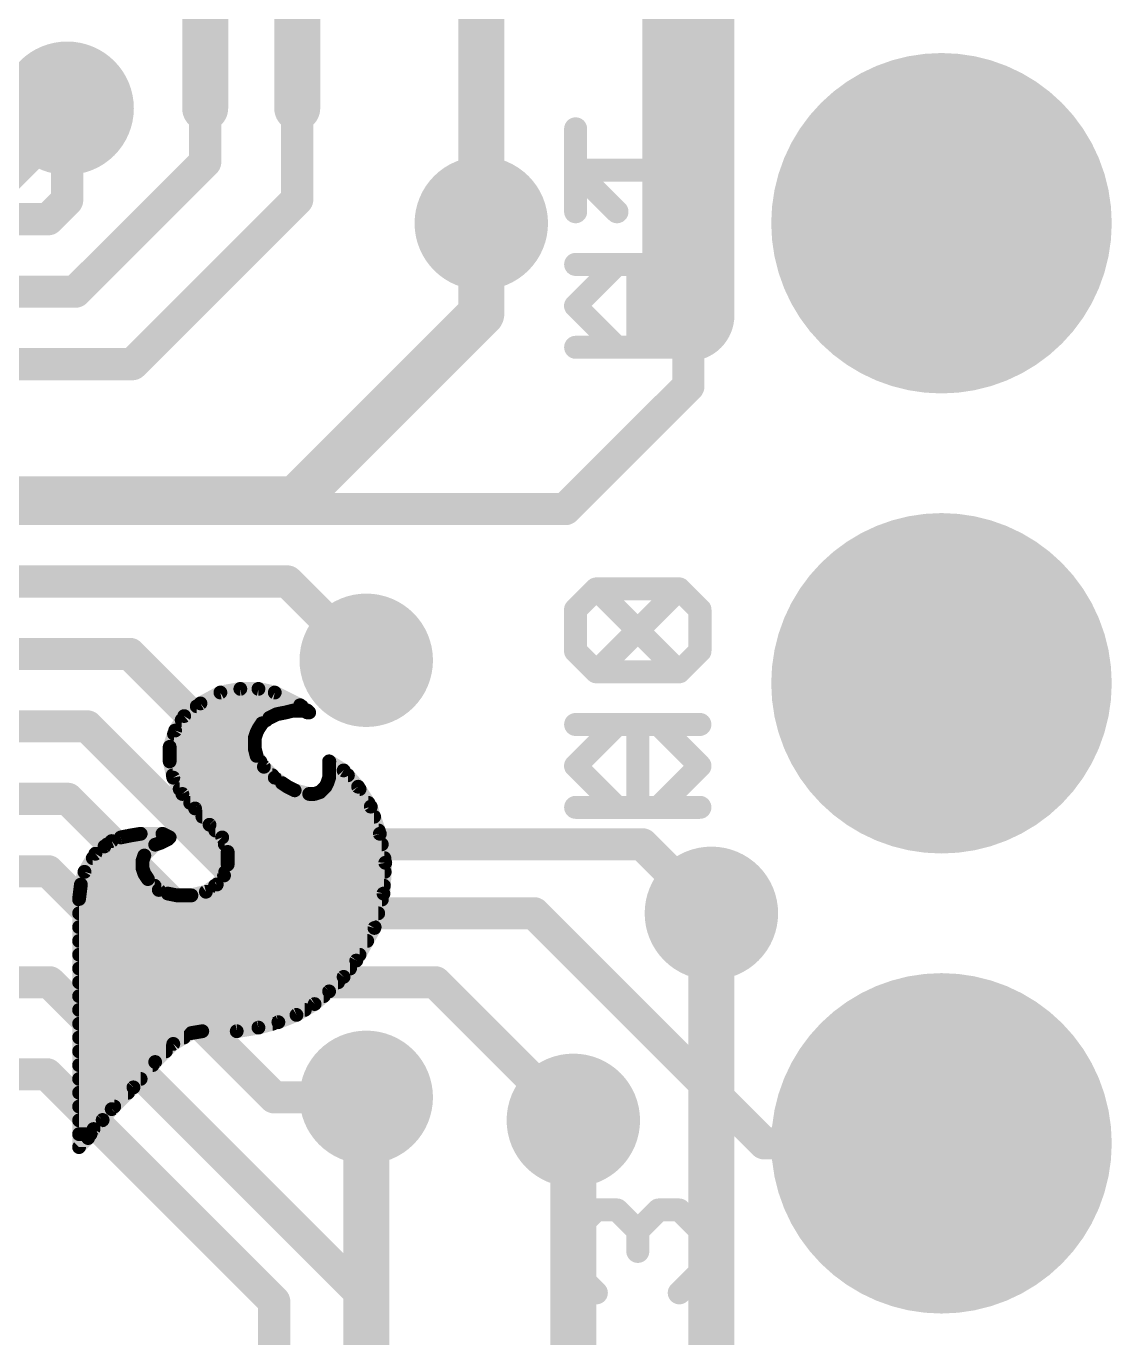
# Model space of a CAD drawing. Extents: x -44 to 63, y -18 to 50.
# Drawn here: x 11.46 to 17.45, y 14.8 to 22.04 of the extents above; entities that cross this region are included whole.
import ezdxf

# ---------------------------------------------------------------- set-up
doc = ezdxf.new("R2010")
doc.units = 0
for name, color, linetype in [('1', 12, 'CONTINUOUS'), ('16', 132, 'CONTINUOUS'), ('17', 110, 'CONTINUOUS'), ('18', 110, 'CONTINUOUS'), ('21', 41, 'CONTINUOUS'), ('22', 40, 'CONTINUOUS')]:
    doc.layers.add(name, color=color, linetype=linetype)

# ---------------------------------------------------------------- blocks, each defined once
blk = doc.blocks.new('ROUNDP')
at = {"const_width": 0.5}
blk.add_lwpolyline([(0, -0.25, 1), (0, 0.25, 1), (0, -0.25)], format="xyb", dxfattribs=at)
blk = doc.blocks.new('ROUNDV')
at = {"const_width": 0.5}
blk.add_lwpolyline([(0, -0.25, 1), (0, 0.25, 1), (0, -0.25)], format="xyb", dxfattribs=at)

msp = doc.modelspace()

# ---------------------------------------------------------------- linework, layer by layer
at = {"layer": '1'}
for points, const_width in [([(12.954, 21.59), (12.954, 26.6918)], 0.254), ([(12.446, 26.416), (12.446, 21.59)], 0.254), ([(13.97, 20.955), (13.97, 24.52)], 0.254), ([(15.113, 22.479), (15.113, 20.447)], 0.508), ([(11.684, 21.082), (11.684, 21.59)], 0.1778), ([(12.446, 21.2933), (12.446, 21.59)], 0.1778), ([(12.954, 21.0864), (12.954, 21.59)], 0.1778), ([(11.7297, 20.577), (12.446, 21.2933)], 0.1778), ([(11.579, 20.977), (11.684, 21.082)], 0.1778), ([(12.0446, 20.177), (12.954, 21.0864)], 0.1778), ([(10.933, 20.977), (11.579, 20.977)], 0.1778), ([(10.933, 20.577), (11.7297, 20.577)], 0.1778), ([(15.113, 20.056), (15.113, 20.447)], 0.1778), ([(10.933, 20.177), (12.0446, 20.177)], 0.1778), ([(14.434, 19.377), (15.113, 20.056)], 0.1778), ([(10.933, 19.377), (14.434, 19.377)], 0.1778), ([(10.933, 18.977), (12.9, 18.977)], 0.1778), ([(12.9, 18.977), (13.335, 18.542)], 0.1778), ([(10.933, 18.577), (12.03, 18.577)], 0.1778), ([(12.03, 18.577), (13.081, 17.526)], 0.1778), ([(10.933, 18.177), (11.795, 18.177)], 0.1778), ([(11.795, 18.177), (12.827, 17.145)], 0.1778), ([(10.933, 17.777), (11.687, 17.777)], 0.1778), ([(11.687, 17.777), (12.7, 16.764)], 0.1778), ([(13.081, 17.526), (14.859, 17.526)], 0.1778), ([(14.859, 17.526), (15.24, 17.145)], 0.1778), ([(10.933, 17.377), (11.579, 17.377)], 0.1778), ([(11.579, 17.377), (12.827, 16.129)], 0.1778), ([(12.827, 17.145), (14.2615, 17.145)], 0.1778), ([(14.2615, 17.145), (15.5315, 15.875)], 0.1778), ([(8.5616, 16.764), (11.587, 16.764)], 0.1778), ([(11.587, 16.764), (13.335, 15.016)], 0.1778), ([(12.7, 16.764), (13.716, 16.764)], 0.1778), ([(13.716, 16.764), (14.478, 16.002)], 0.1778), ([(8.4589, 16.256), (11.5726, 16.256)], 0.1778), ([(11.5726, 16.256), (12.827, 15.0016)], 0.1778), ([(12.827, 16.129), (13.335, 16.129)], 0.1778), ([(15.5315, 15.875), (16.51, 15.875)], 0.1778), ([(12.827, 15.0016), (12.827, 12.506)], 0.1778), ([(13.335, 15.016), (13.335, 12.1484)], 0.1778)]:
    msp.add_lwpolyline(points, dxfattribs=dict(at, const_width=const_width))
for points, const_width in [([(11.7285, 21.59, 1), (11.6396, 21.59)], 0.0889), ([(12.3825, 21.59, 1), (12.5095, 21.59)], 0.127), ([(12.4904, 21.59, 1), (12.4016, 21.59)], 0.0889), ([(12.8905, 21.59, 1), (13.0175, 21.59)], 0.127), ([(12.9985, 21.59, 1), (12.9096, 21.59)], 0.0889), ([(12.4774, 21.2619, 1), (12.4146, 21.3247)], 0.0889), ([(12.4016, 21.2933, 1), (12.4904, 21.2933)], 0.0889), ([(11.7154, 21.0506, 1), (11.6526, 21.1134)], 0.0889), ([(12.9854, 21.055, 1), (12.9226, 21.1178)], 0.0889), ([(11.6396, 21.082, 1), (11.7285, 21.082)], 0.0889), ([(12.9096, 21.0864, 1), (12.9985, 21.0864)], 0.0889), ([(11.5476, 21.0084, 1), (11.6104, 20.9456)], 0.0889), ([(11.579, 20.9325, 1), (11.579, 21.0215)], 0.0889), ([(13.9065, 20.955, 1), (14.0335, 20.955)], 0.127), ([(11.6983, 20.6084, 1), (11.7611, 20.5456)], 0.0889), ([(11.7297, 20.5326, 1), (11.7297, 20.6215)], 0.0889), ([(14.986, 20.447, 1), (15.24, 20.447)], 0.254), ([(15.1575, 20.447, 1), (15.0686, 20.447)], 0.0889), ([(12.0132, 20.2084, 1), (12.076, 20.1456)], 0.0889), ([(12.0446, 20.1325, 1), (12.0446, 20.2215)], 0.0889), ([(15.1444, 20.0245, 1), (15.0816, 20.0874)], 0.0889), ([(15.0686, 20.056, 1), (15.1575, 20.056)], 0.0889), ([(14.4026, 19.4084, 1), (14.4655, 19.3456)], 0.0889), ([(14.434, 19.3326, 1), (14.434, 19.4215)], 0.0889), ([(12.9314, 19.0084, 1), (12.8686, 18.9456)], 0.0889), ([(12.9, 18.9325, 1), (12.9, 19.0215)], 0.0889), ([(12.0614, 18.6084, 1), (11.9986, 18.5456)], 0.0889), ([(12.03, 18.5326, 1), (12.03, 18.6215)], 0.0889), ([(13.3036, 18.5106, 1), (13.3664, 18.5734)], 0.0889), ([(11.8264, 18.2084, 1), (11.7636, 18.1456)], 0.0889), ([(11.795, 18.1325, 1), (11.795, 18.2215)], 0.0889), ([(11.7184, 17.8084, 1), (11.6556, 17.7456)], 0.0889), ([(11.687, 17.7325, 1), (11.687, 17.8215)], 0.0889), ([(13.081, 17.5705, 1), (13.081, 17.4815)], 0.0889), ([(13.0496, 17.4946, 1), (13.1124, 17.5574)], 0.0889), ([(14.8904, 17.5574, 1), (14.8276, 17.4946)], 0.0889), ([(14.859, 17.4815, 1), (14.859, 17.5705)], 0.0889), ([(11.6104, 17.4084, 1), (11.5476, 17.3456)], 0.0889), ([(11.579, 17.3326, 1), (11.579, 17.4215)], 0.0889), ([(12.827, 17.1895, 1), (12.827, 17.1005)], 0.0889), ([(12.7956, 17.1136, 1), (12.8584, 17.1764)], 0.0889), ([(14.293, 17.1764, 1), (14.2301, 17.1136)], 0.0889), ([(14.2615, 17.1005, 1), (14.2615, 17.1895)], 0.0889), ([(15.2086, 17.1136, 1), (15.2714, 17.1764)], 0.0889), ([(11.6184, 16.7954, 1), (11.5555, 16.7326)], 0.0889), ([(11.587, 16.7195, 1), (11.587, 16.8085)], 0.0889), ([(12.7, 16.8085, 1), (12.7, 16.7195)], 0.0889), ([(12.6686, 16.7326, 1), (12.7314, 16.7954)], 0.0889), ([(13.7474, 16.7954, 1), (13.6846, 16.7326)], 0.0889), ([(13.716, 16.7195, 1), (13.716, 16.8085)], 0.0889), ([(11.6041, 16.2874, 1), (11.5412, 16.2246)], 0.0889), ([(11.5726, 16.2115, 1), (11.5726, 16.3005)], 0.0889), ([(12.827, 16.1735, 1), (12.827, 16.0846)], 0.0889), ([(12.7956, 16.0976, 1), (12.8584, 16.1604)], 0.0889), ([(13.335, 16.0846, 1), (13.335, 16.1735)], 0.0889), ([(14.4466, 15.9706, 1), (14.5094, 16.0334)], 0.0889), ([(15.5315, 15.9194, 1), (15.5315, 15.8306)], 0.0889), ([(15.5001, 15.8436, 1), (15.563, 15.9064)], 0.0889), ([(16.51, 15.8306, 1), (16.51, 15.9194)], 0.0889), ([(12.8714, 15.0016, 1), (12.7826, 15.0016)], 0.0889), ([(12.7956, 14.9702, 1), (12.8584, 15.0331)], 0.0889), ([(13.3795, 15.016, 1), (13.2906, 15.016)], 0.0889), ([(13.3036, 14.9845, 1), (13.3664, 15.0474)], 0.0889)]:
    msp.add_lwpolyline(points, format="xyb", dxfattribs=dict(at, const_width=const_width))
at = {"layer": '16', "const_width": 0.254}
for points in [[(10.668, 20.574), (11.684, 21.59)], [(13.97, 20.4549), (13.97, 20.955)], [(12.9461, 19.431), (13.97, 20.4549)], [(6.731, 19.431), (12.9461, 19.431)], [(15.24, 17.145), (15.24, 14.1482)], [(13.335, 16.129), (13.335, 9.986)], [(14.478, 16.002), (14.478, 11.5355)]]:
    msp.add_lwpolyline(points, dxfattribs=at)
at = {"layer": '16', "const_width": 0.127}
for points in [[(11.7289, 21.5451, 1), (11.6391, 21.6349)], [(14.0335, 20.955, 1), (13.9065, 20.955)], [(14.0149, 20.41, 1), (13.9251, 20.4998)], [(13.9065, 20.4549, 1), (14.0335, 20.4549)], [(12.9461, 19.3675, 1), (12.9461, 19.4945)], [(12.9012, 19.4759, 1), (12.991, 19.3861)], [(15.3035, 17.145, 1), (15.1765, 17.145)], [(13.3985, 16.129, 1), (13.2715, 16.129)], [(14.5415, 16.002, 1), (14.4145, 16.002)]]:
    msp.add_lwpolyline(points, format="xyb", dxfattribs=at)
at = {"layer": '21'}
for points, const_width in [([(15.1765, 21.0185), (15.1765, 21.4761)], 0.127), ([(14.7189, 21.0185), (14.4901, 21.2473)], 0.127), ([(14.4901, 21.2473), (15.1765, 21.2473)], 0.127), ([(14.4901, 20.4989), (14.7189, 20.7277)], 0.127), ([(14.7189, 20.7277), (15.1765, 20.7277)], 0.127), ([(14.8333, 20.2701), (14.8333, 20.7277)], 0.127), ([(14.7189, 20.2701), (14.4901, 20.4989)], 0.127), ([(15.1765, 20.2701), (14.7189, 20.2701)], 0.127), ([(14.4901, 18.8217), (14.6045, 18.9361)], 0.127), ([(14.6045, 18.9361), (15.0621, 18.9361)], 0.127), ([(15.0621, 18.4785), (14.6045, 18.9361)], 0.127), ([(15.0621, 18.9361), (15.1765, 18.8217)], 0.127), ([(14.4901, 18.5929), (14.4901, 18.8217)], 0.127), ([(15.1765, 18.8217), (15.1765, 18.5929)], 0.127), ([(14.6045, 18.4785), (14.4901, 18.5929)], 0.127), ([(15.1765, 18.5929), (15.0621, 18.4785)], 0.127), ([(15.0621, 18.4785), (14.6045, 18.4785)], 0.127), ([(12.53, 18.364), (12.42, 18.304)], 0.0762), ([(12.64, 18.384), (12.53, 18.364)], 0.0762), ([(12.5311, 18.3642), (12.8291, 18.3642)], 0.0762), ([(12.74, 18.384), (12.64, 18.384)], 0.0762), ([(12.83, 18.364), (12.74, 18.384)], 0.0762), ([(12.97, 18.294), (12.83, 18.364)], 0.0762), ([(12.42, 18.304), (12.33, 18.234)], 0.0762), ([(12.3994, 18.288), (12.978, 18.288)], 0.0762), ([(13.01, 18.264), (12.97, 18.294)], 0.0762), ([(12.33, 18.234), (12.28, 18.154)], 0.0762), ([(12.3161, 18.2118), (12.7837, 18.2118)], 0.0762), ([(12.76, 18.194), (12.8, 18.224)], 0.0762), ([(12.8, 18.224), (12.84, 18.244)], 0.0762), ([(12.84, 18.244), (12.89, 18.254)], 0.0762), ([(12.89, 18.254), (12.93, 18.264)], 0.0762), ([(12.93, 18.264), (12.99, 18.264)], 0.0762), ([(12.99, 18.264), (13.01, 18.254)], 0.0762), ([(13.02, 18.254), (13.01, 18.264)], 0.0762), ([(13.01, 18.254), (13.02, 18.254)], 0.0762), ([(14.4901, 17.9589), (14.7189, 18.1877)], 0.127), ([(14.7189, 18.1877), (15.1765, 18.1877)], 0.127), ([(14.8333, 17.7301), (14.8333, 18.1877)], 0.127), ([(12.28, 18.154), (12.25, 18.064)], 0.0762), ([(12.72, 18.114), (12.73, 18.144)], 0.0762), ([(12.73, 18.144), (12.74, 18.164)], 0.0762), ([(12.74, 18.164), (12.76, 18.194)], 0.0762), ([(12.2739, 18.1356), (12.7272, 18.1356)], 0.0762), ([(12.72, 18.054), (12.72, 18.114)], 0.0762), ([(12.25, 18.064), (12.25, 17.984)], 0.0762), ([(12.25, 18.0594), (12.72, 18.0594)], 0.0762), ([(12.73, 18.014), (12.72, 18.054)], 0.0762), ([(12.77, 17.954), (12.73, 18.014)], 0.0762), ([(12.25, 17.984), (12.27, 17.894)], 0.0762), ([(12.2502, 17.9832), (12.7505, 17.9832)], 0.0762), ([(12.83, 17.894), (12.77, 17.954)], 0.0762), ([(13.13, 17.984), (13.13, 17.894)], 0.0762), ([(13.21, 17.934), (13.13, 17.984)], 0.0762), ([(13.13, 17.9832), (13.1313, 17.9832)], 0.0762), ([(13.29, 17.844), (13.21, 17.934)], 0.0762), ([(14.7189, 17.7301), (14.4901, 17.9589)], 0.127), ([(12.2671, 17.907), (12.817, 17.907)], 0.0762), ([(12.27, 17.894), (12.32, 17.804)], 0.0762), ([(12.87, 17.864), (12.83, 17.894)], 0.0762), ([(12.9, 17.844), (12.87, 17.864)], 0.0762), ([(13.12, 17.864), (13.11, 17.844)], 0.0762), ([(13.13, 17.894), (13.12, 17.864)], 0.0762), ([(13.13, 17.907), (13.234, 17.907)], 0.0762), ([(12.3051, 17.8308), (12.9264, 17.8308)], 0.0762), ([(12.32, 17.804), (12.39, 17.724)], 0.0762), ([(12.94, 17.824), (12.9, 17.844)], 0.0762), ([(13.02, 17.804), (12.94, 17.824)], 0.0762), ([(13.05, 17.804), (13.02, 17.804)], 0.0762), ([(13.08, 17.814), (13.05, 17.804)], 0.0762), ([(13.11, 17.844), (13.08, 17.814)], 0.0762), ([(13.0968, 17.8308), (13.2984, 17.8308)], 0.0762), ([(13.36, 17.734), (13.29, 17.844)], 0.0762), ([(12.3632, 17.7546), (13.3469, 17.7546)], 0.0762), ([(12.39, 17.724), (12.47, 17.634)], 0.0762), ([(13.41, 17.584), (13.36, 17.734)], 0.0762), ([(15.1765, 17.7301), (14.7189, 17.7301)], 0.127), ([(12.4305, 17.6784), (13.3785, 17.6784)], 0.0762), ([(12.47, 17.634), (12.54, 17.564)], 0.0762), ([(11.98, 17.564), (11.93, 17.544)], 0.0762), ([(12.03, 17.574), (11.98, 17.564)], 0.0762), ([(12.09, 17.584), (12.03, 17.574)], 0.0762), ([(12.21, 17.584), (12.09, 17.584)], 0.0762), ([(12.25, 17.564), (12.21, 17.584)], 0.0762), ([(12.24, 17.554), (12.25, 17.564)], 0.0762), ([(12.5018, 17.6022), (13.4039, 17.6022)], 0.0762), ([(12.54, 17.564), (12.57, 17.484)], 0.0762), ([(13.44, 17.424), (13.41, 17.584)], 0.0762), ([(11.89, 17.514), (11.84, 17.474)], 0.0762), ([(11.93, 17.544), (11.89, 17.514)], 0.0762), ([(11.906, 17.526), (12.176, 17.526)], 0.0762), ([(12.11, 17.464), (12.17, 17.524)], 0.0762), ([(12.17, 17.524), (12.2, 17.534)], 0.0762), ([(12.2, 17.534), (12.24, 17.554)], 0.0762), ([(12.5543, 17.526), (13.4209, 17.526)], 0.0762), ([(11.84, 17.474), (11.78, 17.374)], 0.0762), ([(11.8255, 17.4498), (12.1053, 17.4498)], 0.0762), ([(12.1, 17.434), (12.11, 17.464)], 0.0762), ([(12.1, 17.394), (12.1, 17.434)], 0.0762), ([(12.57, 17.414), (12.55, 17.354)], 0.0762), ([(12.57, 17.484), (12.57, 17.414)], 0.0762), ([(12.57, 17.4498), (13.4352, 17.4498)], 0.0762), ([(13.43, 17.254), (13.44, 17.424)], 0.0762), ([(11.78, 17.374), (11.76, 17.304)], 0.0762), ([(11.7799, 17.3736), (12.1068, 17.3736)], 0.0762), ([(12.11, 17.364), (12.1, 17.394)], 0.0762), ([(12.13, 17.334), (12.11, 17.364)], 0.0762), ([(12.55, 17.354), (12.51, 17.304)], 0.0762), ([(12.5565, 17.3736), (13.437, 17.3736)], 0.0762), ([(11.76, 17.304), (11.75, 17.224)], 0.0762), ([(11.7592, 17.2974), (12.1666, 17.2974)], 0.0762), ([(12.19, 17.274), (12.13, 17.334)], 0.0762), ([(12.24, 17.254), (12.19, 17.274)], 0.0762), ([(12.51, 17.304), (12.45, 17.264)], 0.0762), ([(12.5001, 17.2974), (13.4326, 17.2974)], 0.0762), ([(11.75, 17.224), (11.75, 15.854)], 0.0762), ([(11.75, 17.2212), (13.4214, 17.2212)], 0.0762), ([(12.29, 17.244), (12.24, 17.254)], 0.0762), ([(12.37, 17.244), (12.29, 17.244)], 0.0762), ([(12.45, 17.264), (12.37, 17.244)], 0.0762), ([(13.38, 17.064), (13.43, 17.254)], 0.0762), ([(11.75, 17.145), (13.4013, 17.145)], 0.0762), ([(11.75, 17.0688), (13.3813, 17.0688)], 0.0762), ([(13.28, 16.884), (13.38, 17.064)], 0.0762), ([(11.75, 16.9926), (13.3403, 16.9926)], 0.0762), ([(11.75, 16.9164), (13.298, 16.9164)], 0.0762), ([(11.75, 16.8402), (13.2459, 16.8402)], 0.0762), ([(13.21, 16.794), (13.28, 16.884)], 0.0762), ([(11.75, 16.764), (13.18, 16.764)], 0.0762), ([(13.13, 16.714), (13.21, 16.794)], 0.0762), ([(13.05, 16.644), (13.13, 16.714)], 0.0762), ([(11.75, 16.6878), (13.1001, 16.6878)], 0.0762), ([(12.95, 16.584), (13.05, 16.644)], 0.0762), ([(11.75, 16.6116), (12.996, 16.6116)], 0.0762), ([(12.85, 16.544), (12.95, 16.584)], 0.0762), ([(11.75, 16.5354), (12.8185, 16.5354)], 0.0762), ([(12.27, 16.424), (12.37, 16.484)], 0.0762), ([(12.37, 16.484), (12.43, 16.494)], 0.0762), ([(12.43, 16.494), (12.62, 16.494)], 0.0762), ([(12.62, 16.494), (12.74, 16.514)], 0.0762), ([(12.74, 16.514), (12.85, 16.544)], 0.0762), ([(11.75, 16.4592), (12.3287, 16.4592)], 0.0762), ([(12.17, 16.324), (12.27, 16.424)], 0.0762), ([(11.75, 16.383), (12.229, 16.383)], 0.0762), ([(11.75, 16.3068), (12.1553, 16.3068)], 0.0762), ([(12.05, 16.184), (12.17, 16.324)], 0.0762), ([(11.75, 16.2306), (12.0899, 16.2306)], 0.0762), ([(11.93, 16.064), (12.05, 16.184)], 0.0762), ([(11.75, 16.1544), (12.0204, 16.1544)], 0.0762), ([(11.75, 16.0782), (11.9442, 16.0782)], 0.0762), ([(11.88, 16.004), (11.93, 16.064)], 0.0762), ([(11.75, 16.002), (11.878, 16.002)], 0.0762), ([(11.83, 15.954), (11.88, 16.004)], 0.0762), ([(11.75, 15.9258), (11.8131, 15.9258)], 0.0762), ([(11.75, 15.854), (11.8, 15.904)], 0.0762), ([(11.8, 15.904), (11.83, 15.954)], 0.0762)]:
    msp.add_lwpolyline(points, dxfattribs=dict(at, const_width=const_width))
for points, const_width in [([(15.2083, 21.4761, 1), (15.1448, 21.4761)], 0.0635), ([(14.4901, 21.279, 1), (14.4901, 21.2155)], 0.0635), ([(14.5126, 21.2697, 1), (14.4677, 21.2248)], 0.0635), ([(15.1765, 21.2155, 1), (15.1765, 21.279)], 0.0635), ([(14.6965, 20.996, 1), (14.7414, 21.041)], 0.0635), ([(15.1448, 21.0185, 1), (15.2083, 21.0185)], 0.0635), ([(14.7189, 20.7594, 1), (14.7189, 20.6959)], 0.0635), ([(14.7414, 20.7052, 1), (14.6965, 20.7501)], 0.0635), ([(14.8651, 20.7277, 1), (14.8016, 20.7277)], 0.0635), ([(15.1765, 20.6959, 1), (15.1765, 20.7594)], 0.0635), ([(14.5126, 20.5213, 1), (14.4677, 20.4764)], 0.0635), ([(14.4677, 20.5213, 1), (14.5126, 20.4764)], 0.0635), ([(14.7189, 20.3018, 1), (14.7189, 20.2383)], 0.0635), ([(14.6965, 20.2476, 1), (14.7414, 20.2925)], 0.0635), ([(14.8016, 20.2701, 1), (14.8651, 20.2701)], 0.0635), ([(15.1765, 20.2383, 1), (15.1765, 20.3018)], 0.0635), ([(14.6045, 18.9678, 1), (14.6045, 18.9043)], 0.0635), ([(14.627, 18.9585, 1), (14.5821, 18.9136)], 0.0635), ([(14.627, 18.9136, 1), (14.5821, 18.9585)], 0.0635), ([(15.0846, 18.9585, 1), (15.0397, 18.9136)], 0.0635), ([(15.0621, 18.9043, 1), (15.0621, 18.9678)], 0.0635), ([(14.5219, 18.8217, 1), (14.4584, 18.8217)], 0.0635), ([(14.4677, 18.8441, 1), (14.5126, 18.7992)], 0.0635), ([(15.2083, 18.8217, 1), (15.1448, 18.8217)], 0.0635), ([(15.154, 18.7992, 1), (15.199, 18.8441)], 0.0635), ([(14.4584, 18.5929, 1), (14.5219, 18.5929)], 0.0635), ([(14.5126, 18.6153, 1), (14.4677, 18.5704)], 0.0635), ([(15.1448, 18.5929, 1), (15.2083, 18.5929)], 0.0635), ([(15.199, 18.5704, 1), (15.154, 18.6153)], 0.0635), ([(14.6045, 18.5102, 1), (14.6045, 18.4468)], 0.0635), ([(15.0621, 18.4468, 1), (15.0621, 18.5102)], 0.0635), ([(14.5821, 18.456, 1), (14.627, 18.501)], 0.0635), ([(15.0397, 18.501, 1), (15.0846, 18.456)], 0.0635), ([(15.0397, 18.456, 1), (15.0846, 18.501)], 0.0635), ([(12.5266, 18.3827, 1), (12.5334, 18.3453)], 0.0381), ([(12.5311, 18.3833, 1), (12.5311, 18.3452)], 0.0381), ([(12.5391, 18.3473, 1), (12.5209, 18.3807)], 0.0381), ([(12.64, 18.4031, 1), (12.64, 18.365)], 0.0381), ([(12.6434, 18.3653, 1), (12.6366, 18.4027)], 0.0381), ([(12.7441, 18.4026, 1), (12.7359, 18.3654)], 0.0381), ([(12.74, 18.365, 1), (12.74, 18.4031)], 0.0381), ([(12.8385, 18.381, 1), (12.8215, 18.347)], 0.0381), ([(12.8259, 18.3454, 1), (12.8341, 18.3826)], 0.0381), ([(12.8291, 18.3452, 1), (12.8291, 18.3833)], 0.0381), ([(12.3994, 18.3071, 1), (12.3994, 18.269)], 0.0381), ([(12.4109, 18.3207, 1), (12.4291, 18.2873)], 0.0381), ([(12.4317, 18.289, 1), (12.4083, 18.319)], 0.0381), ([(12.9814, 18.3092, 1), (12.9586, 18.2788)], 0.0381), ([(12.9615, 18.277, 1), (12.9785, 18.311)], 0.0381), ([(12.978, 18.269, 1), (12.978, 18.3071)], 0.0381), ([(12.3161, 18.2309, 1), (12.3161, 18.1928)], 0.0381), ([(12.3183, 18.249, 1), (12.3417, 18.219)], 0.0381), ([(12.3462, 18.2239, 1), (12.3138, 18.2441)], 0.0381), ([(12.7915, 18.241, 1), (12.8085, 18.207)], 0.0381), ([(12.7837, 18.1928, 1), (12.7837, 18.2309)], 0.0381), ([(12.8114, 18.2088, 1), (12.7886, 18.2392)], 0.0381), ([(12.8363, 18.2627, 1), (12.8437, 18.2253)], 0.0381), ([(12.8485, 18.227, 1), (12.8315, 18.261)], 0.0381), ([(12.8854, 18.2725, 1), (12.8946, 18.2355)], 0.0381), ([(12.8937, 18.2353, 1), (12.8863, 18.2727)], 0.0381), ([(12.93, 18.283, 1), (12.93, 18.2449)], 0.0381), ([(12.9346, 18.2455, 1), (12.9254, 18.2825)], 0.0381), ([(12.9985, 18.281, 1), (12.9815, 18.247)], 0.0381), ([(12.99, 18.2449, 1), (12.99, 18.283)], 0.0381), ([(13.0235, 18.2775, 1), (12.9965, 18.2505)], 0.0381), ([(13.01, 18.2731, 1), (13.01, 18.235)], 0.0381), ([(12.9986, 18.2488, 1), (13.0214, 18.2792)], 0.0381), ([(13.0015, 18.237, 1), (13.0185, 18.271)], 0.0381), ([(13.0065, 18.2405, 1), (13.0335, 18.2675)], 0.0381), ([(13.02, 18.235, 1), (13.02, 18.2731)], 0.0381), ([(14.7189, 18.2194, 1), (14.7189, 18.1559)], 0.0635), ([(14.7414, 18.1652, 1), (14.6965, 18.2101)], 0.0635), ([(14.8651, 18.1877, 1), (14.8016, 18.1877)], 0.0635), ([(15.1765, 18.1559, 1), (15.1765, 18.2194)], 0.0635), ([(12.2638, 18.1641, 1), (12.2962, 18.1439)], 0.0381), ([(12.2981, 18.148, 1), (12.2619, 18.16)], 0.0381), ([(12.7481, 18.138, 1), (12.7119, 18.15)], 0.0381), ([(12.7241, 18.1746, 1), (12.7559, 18.1534)], 0.0381), ([(12.757, 18.1555, 1), (12.723, 18.1725)], 0.0381), ([(12.7486, 18.2092, 1), (12.7714, 18.1788)], 0.0381), ([(12.7759, 18.1834, 1), (12.7441, 18.2046)], 0.0381), ([(12.2739, 18.1547, 1), (12.2739, 18.1166)], 0.0381), ([(12.7019, 18.12, 1), (12.7381, 18.108)], 0.0381), ([(12.7391, 18.114, 1), (12.701, 18.114)], 0.0381), ([(12.713, 18.1525, 1), (12.747, 18.1355)], 0.0381), ([(12.7272, 18.1166, 1), (12.7272, 18.1547)], 0.0381), ([(12.2691, 18.064, 1), (12.2309, 18.064)], 0.0381), ([(12.25, 18.0785, 1), (12.25, 18.0404)], 0.0381), ([(12.2319, 18.07, 1), (12.2681, 18.058)], 0.0381), ([(12.7385, 18.0586, 1), (12.7015, 18.0494)], 0.0381), ([(12.701, 18.054, 1), (12.7391, 18.054)], 0.0381), ([(12.7459, 18.0246, 1), (12.7141, 18.0034)], 0.0381), ([(12.7115, 18.0094, 1), (12.7485, 18.0186)], 0.0381), ([(12.72, 18.0404, 1), (12.72, 18.0785)], 0.0381), ([(12.2686, 17.9881, 1), (12.2314, 17.9799)], 0.0381), ([(12.2309, 17.984, 1), (12.2691, 17.984)], 0.0381), ([(12.2502, 18.0023, 1), (12.2502, 17.9642)], 0.0381), ([(12.7505, 17.9642, 1), (12.7505, 18.0023)], 0.0381), ([(12.7835, 17.9675, 1), (12.7565, 17.9405)], 0.0381), ([(12.7541, 17.9434, 1), (12.7859, 17.9646)], 0.0381), ([(13.1401, 18.0002, 1), (13.1199, 17.9678)], 0.0381), ([(13.13, 18.0023, 1), (13.13, 17.9642)], 0.0381), ([(13.1491, 17.984, 1), (13.111, 17.984)], 0.0381), ([(13.1313, 17.9642, 1), (13.1313, 18.0023)], 0.0381), ([(13.2242, 17.9467, 1), (13.1958, 17.9213)], 0.0381), ([(13.1999, 17.9178, 1), (13.2201, 17.9502)], 0.0381), ([(14.5126, 17.9813, 1), (14.4677, 17.9364)], 0.0635), ([(14.4677, 17.9813, 1), (14.5126, 17.9364)], 0.0635), ([(12.2671, 17.9261, 1), (12.2671, 17.888)], 0.0381), ([(12.2867, 17.9033, 1), (12.2533, 17.8847)], 0.0381), ([(12.2514, 17.8899, 1), (12.2886, 17.8981)], 0.0381), ([(12.8414, 17.9092, 1), (12.8186, 17.8788)], 0.0381), ([(12.8165, 17.8805, 1), (12.8435, 17.9075)], 0.0381), ([(12.817, 17.888, 1), (12.817, 17.9261)], 0.0381), ([(12.8806, 17.8799, 1), (12.8594, 17.8481)], 0.0381), ([(12.8586, 17.8488, 1), (12.8814, 17.8792)], 0.0381), ([(13.1019, 17.87, 1), (13.1381, 17.858)], 0.0381), ([(13.137, 17.8555, 1), (13.103, 17.8725)], 0.0381), ([(13.13, 17.9261, 1), (13.13, 17.888)], 0.0381), ([(13.111, 17.894, 1), (13.1491, 17.894)], 0.0381), ([(13.1481, 17.888, 1), (13.1119, 17.9)], 0.0381), ([(13.234, 17.888, 1), (13.234, 17.9261)], 0.0381), ([(12.3051, 17.8498, 1), (12.3051, 17.8117)], 0.0381), ([(12.3343, 17.8165, 1), (12.3057, 17.7915)], 0.0381), ([(12.3033, 17.7947, 1), (12.3367, 17.8133)], 0.0381), ([(12.9085, 17.861, 1), (12.8915, 17.827)], 0.0381), ([(12.8894, 17.8281, 1), (12.9106, 17.8599)], 0.0381), ([(12.9446, 17.8425, 1), (12.9354, 17.8055)], 0.0381), ([(12.9264, 17.8117, 1), (12.9264, 17.8498)], 0.0381), ([(12.9315, 17.807, 1), (12.9485, 17.841)], 0.0381), ([(13.02, 17.8231, 1), (13.02, 17.785)], 0.0381), ([(13.0154, 17.7855, 1), (13.0246, 17.8225)], 0.0381), ([(13.044, 17.8221, 1), (13.056, 17.7859)], 0.0381), ([(13.05, 17.785, 1), (13.05, 17.8231)], 0.0381), ([(13.0665, 17.8275, 1), (13.0935, 17.8005)], 0.0381), ([(13.086, 17.7959, 1), (13.074, 17.8321)], 0.0381), ([(13.0968, 17.8498, 1), (13.0968, 17.8117)], 0.0381), ([(13.093, 17.8525, 1), (13.127, 17.8355)], 0.0381), ([(13.1235, 17.8305, 1), (13.0965, 17.8575)], 0.0381), ([(13.3061, 17.8542, 1), (13.2739, 17.8338)], 0.0381), ([(13.2758, 17.8313, 1), (13.3042, 17.8567)], 0.0381), ([(13.2984, 17.8117, 1), (13.2984, 17.8498)], 0.0381), ([(12.3632, 17.7736, 1), (12.3632, 17.7355)], 0.0381), ([(12.4042, 17.7367, 1), (12.3758, 17.7113)], 0.0381), ([(12.3757, 17.7115, 1), (12.4043, 17.7365)], 0.0381), ([(13.3781, 17.74, 1), (13.3419, 17.728)], 0.0381), ([(13.3439, 17.7238, 1), (13.3761, 17.7442)], 0.0381), ([(13.3469, 17.7355, 1), (13.3469, 17.7736)], 0.0381), ([(14.7189, 17.7618, 1), (14.7189, 17.6983)], 0.0635), ([(14.6965, 17.7076, 1), (14.7414, 17.7525)], 0.0635), ([(14.8016, 17.7301, 1), (14.8651, 17.7301)], 0.0635), ([(15.1765, 17.6983, 1), (15.1765, 17.7618)], 0.0635), ([(12.4305, 17.6974, 1), (12.4305, 17.6593)], 0.0381), ([(12.4835, 17.6475, 1), (12.4565, 17.6205)], 0.0381), ([(13.3785, 17.6593, 1), (13.3785, 17.6974)], 0.0381), ([(11.9763, 17.5827, 1), (11.9837, 17.5453)], 0.0381), ([(11.9871, 17.5463, 1), (11.9729, 17.5817)], 0.0381), ([(12.0269, 17.5928, 1), (12.0331, 17.5552)], 0.0381), ([(12.0337, 17.5553, 1), (12.0263, 17.5927)], 0.0381), ([(12.09, 17.603, 1), (12.09, 17.5649)], 0.0381), ([(12.0931, 17.5652, 1), (12.0869, 17.6028)], 0.0381), ([(12.2185, 17.601, 1), (12.2015, 17.567)], 0.0381), ([(12.21, 17.5649, 1), (12.21, 17.603)], 0.0381), ([(12.2635, 17.5505, 1), (12.2365, 17.5775)], 0.0381), ([(12.2415, 17.547, 1), (12.2585, 17.581)], 0.0381), ([(12.4558, 17.6213, 1), (12.4842, 17.6467)], 0.0381), ([(12.5018, 17.6212, 1), (12.5018, 17.5831)], 0.0381), ([(12.5578, 17.5707, 1), (12.5222, 17.5573)], 0.0381), ([(12.5265, 17.5505, 1), (12.5535, 17.5775)], 0.0381), ([(13.4287, 17.5875, 1), (13.3913, 17.5805)], 0.0381), ([(13.3919, 17.578, 1), (13.4281, 17.59)], 0.0381), ([(13.4039, 17.5831, 1), (13.4039, 17.6212)], 0.0381), ([(11.8786, 17.5292, 1), (11.9014, 17.4988)], 0.0381), ([(11.9019, 17.4991, 1), (11.8781, 17.5289)], 0.0381), ([(11.906, 17.545, 1), (11.906, 17.5069)], 0.0381), ([(11.9229, 17.5617, 1), (11.9371, 17.5263)], 0.0381), ([(11.9414, 17.5288, 1), (11.9186, 17.5592)], 0.0381), ([(12.164, 17.5421, 1), (12.176, 17.5059)], 0.0381), ([(12.1835, 17.5105, 1), (12.1565, 17.5375)], 0.0381), ([(12.176, 17.5069, 1), (12.176, 17.545)], 0.0381), ([(12.1915, 17.551, 1), (12.2085, 17.517)], 0.0381), ([(12.206, 17.5159, 1), (12.194, 17.5521)], 0.0381), ([(12.2265, 17.5675, 1), (12.2535, 17.5405)], 0.0381), ([(12.2485, 17.537, 1), (12.2315, 17.571)], 0.0381), ([(12.5543, 17.545, 1), (12.5543, 17.5069)], 0.0381), ([(13.4209, 17.5069, 1), (13.4209, 17.545)], 0.0381), ([(11.8255, 17.4688, 1), (11.8255, 17.4307)], 0.0381), ([(11.8281, 17.4889, 1), (11.8519, 17.4591)], 0.0381), ([(11.8563, 17.4642, 1), (11.8237, 17.4838)], 0.0381), ([(12.1191, 17.434, 1), (12.081, 17.434)], 0.0381), ([(12.0819, 17.44, 1), (12.1181, 17.428)], 0.0381), ([(12.0965, 17.4775, 1), (12.1235, 17.4505)], 0.0381), ([(12.1281, 17.458, 1), (12.0919, 17.47)], 0.0381), ([(12.1053, 17.4307, 1), (12.1053, 17.4688)], 0.0381), ([(12.57, 17.4688, 1), (12.57, 17.4307)], 0.0381), ([(12.5891, 17.484, 1), (12.551, 17.484)], 0.0381), ([(12.5881, 17.408, 1), (12.5519, 17.42)], 0.0381), ([(12.5522, 17.4773, 1), (12.5878, 17.4907)], 0.0381), ([(13.459, 17.4229, 1), (13.421, 17.4251)], 0.0381), ([(13.4352, 17.4307, 1), (13.4352, 17.4688)], 0.0381), ([(11.7799, 17.3926, 1), (11.7799, 17.3545)], 0.0381), ([(11.7637, 17.3838, 1), (11.7963, 17.3642)], 0.0381), ([(11.7983, 17.3688, 1), (11.7617, 17.3792)], 0.0381), ([(12.1181, 17.4, 1), (12.0819, 17.388)], 0.0381), ([(12.081, 17.394, 1), (12.1191, 17.394)], 0.0381), ([(12.1259, 17.3746, 1), (12.0941, 17.3534)], 0.0381), ([(12.0919, 17.358, 1), (12.1281, 17.37)], 0.0381), ([(12.1068, 17.3545, 1), (12.1068, 17.3926)], 0.0381), ([(12.5319, 17.36, 1), (12.5681, 17.348)], 0.0381), ([(12.5649, 17.3421, 1), (12.5351, 17.3659)], 0.0381), ([(12.5565, 17.3926, 1), (12.5565, 17.3545)], 0.0381), ([(12.551, 17.414, 1), (12.5891, 17.414)], 0.0381), ([(13.4213, 17.4205, 1), (13.4587, 17.4275)], 0.0381), ([(13.437, 17.3545, 1), (13.437, 17.3926)], 0.0381), ([(11.7592, 17.3164, 1), (11.7592, 17.2783)], 0.0381), ([(11.7417, 17.3092, 1), (11.7783, 17.2988)], 0.0381), ([(11.7789, 17.3016, 1), (11.7411, 17.3064)], 0.0381), ([(12.1435, 17.3475, 1), (12.1165, 17.3205)], 0.0381), ([(12.1141, 17.3234, 1), (12.1459, 17.3446)], 0.0381), ([(12.1666, 17.2783, 1), (12.1666, 17.3164)], 0.0381), ([(12.1971, 17.2917, 1), (12.1829, 17.2563)], 0.0381), ([(12.1765, 17.2605, 1), (12.2035, 17.2875)], 0.0381), ([(12.5001, 17.3164, 1), (12.5001, 17.2783)], 0.0381), ([(12.4951, 17.3159, 1), (12.5249, 17.2921)], 0.0381), ([(12.5206, 17.2881, 1), (12.4994, 17.3199)], 0.0381), ([(13.4326, 17.2783, 1), (13.4326, 17.3164)], 0.0381), ([(11.7691, 17.224, 1), (11.7309, 17.224)], 0.0381), ([(11.75, 17.2402, 1), (11.75, 17.2021)], 0.0381), ([(11.7311, 17.2264, 1), (11.7689, 17.2216)], 0.0381), ([(12.2437, 17.2727, 1), (12.2363, 17.2353)], 0.0381), ([(12.2329, 17.2363, 1), (12.2471, 17.2717)], 0.0381), ([(12.29, 17.263, 1), (12.29, 17.2249)], 0.0381), ([(12.2863, 17.2253, 1), (12.2937, 17.2627)], 0.0381), ([(12.3654, 17.2625, 1), (12.3746, 17.2255)], 0.0381), ([(12.37, 17.2249, 1), (12.37, 17.263)], 0.0381), ([(12.4394, 17.2799, 1), (12.4606, 17.2481)], 0.0381), ([(12.4546, 17.2455, 1), (12.4454, 17.2825)], 0.0381), ([(13.411, 17.2551, 1), (13.449, 17.2529)], 0.0381), ([(13.4484, 17.2492, 1), (13.4116, 17.2588)], 0.0381), ([(13.4214, 17.2021, 1), (13.4214, 17.2402)], 0.0381), ([(11.75, 17.164, 1), (11.75, 17.1259)], 0.0381), ([(13.4013, 17.1259, 1), (13.4013, 17.164)], 0.0381), ([(11.75, 17.0878, 1), (11.75, 17.0497)], 0.0381), ([(13.3967, 17.0547, 1), (13.3633, 17.0733)], 0.0381), ([(13.3813, 17.0497, 1), (13.3813, 17.0878)], 0.0381), ([(11.75, 17.0116, 1), (11.75, 16.9735)], 0.0381), ([(13.3403, 16.9735, 1), (13.3403, 17.0116)], 0.0381), ([(13.3616, 17.0688, 1), (13.3984, 17.0592)], 0.0381), ([(11.75, 16.9354, 1), (11.75, 16.8973)], 0.0381), ([(13.298, 16.8973, 1), (13.298, 16.9354)], 0.0381), ([(11.75, 16.8592, 1), (11.75, 16.8211)], 0.0381), ([(13.2459, 16.8211, 1), (13.2459, 16.8592)], 0.0381), ([(13.2633, 16.8933, 1), (13.2967, 16.8747)], 0.0381), ([(13.295, 16.8723, 1), (13.265, 16.8957)], 0.0381), ([(11.75, 16.783, 1), (11.75, 16.7449)], 0.0381), ([(13.18, 16.7449, 1), (13.18, 16.783)], 0.0381), ([(13.195, 16.8057, 1), (13.225, 16.7823)], 0.0381), ([(13.2235, 16.7805, 1), (13.1965, 16.8075)], 0.0381), ([(13.1165, 16.7275, 1), (13.1435, 16.7005)], 0.0381), ([(13.1425, 16.6997, 1), (13.1175, 16.7283)], 0.0381), ([(11.75, 16.7068, 1), (11.75, 16.6687)], 0.0381), ([(13.0375, 16.6583, 1), (13.0625, 16.6297)], 0.0381), ([(13.0598, 16.6277, 1), (13.0402, 16.6603)], 0.0381), ([(13.1001, 16.6687, 1), (13.1001, 16.7068)], 0.0381), ([(11.75, 16.6306, 1), (11.75, 16.5925)], 0.0381), ([(12.9402, 16.6003, 1), (12.9598, 16.5677)], 0.0381), ([(12.9571, 16.5663, 1), (12.9429, 16.6017)], 0.0381), ([(12.996, 16.5925, 1), (12.996, 16.6306)], 0.0381), ([(11.75, 16.5544, 1), (11.75, 16.5163)], 0.0381), ([(12.3669, 16.5028, 1), (12.3731, 16.4652)], 0.0381), ([(12.3798, 16.4677, 1), (12.3602, 16.5003)], 0.0381), ([(12.43, 16.513, 1), (12.43, 16.4749)], 0.0381), ([(12.4331, 16.4752, 1), (12.4269, 16.5128)], 0.0381), ([(12.6169, 16.5128, 1), (12.6231, 16.4752)], 0.0381), ([(12.62, 16.4749, 1), (12.62, 16.513)], 0.0381), ([(12.735, 16.5324, 1), (12.745, 16.4956)], 0.0381), ([(12.7431, 16.4952, 1), (12.7369, 16.5328)], 0.0381), ([(12.8185, 16.5163, 1), (12.8185, 16.5544)], 0.0381), ([(12.8429, 16.5617, 1), (12.8571, 16.5263)], 0.0381), ([(12.855, 16.5256, 1), (12.845, 16.5624)], 0.0381), ([(11.75, 16.4782, 1), (11.75, 16.4401)], 0.0381), ([(12.2602, 16.4403, 1), (12.2798, 16.4077)], 0.0381), ([(12.2835, 16.4105, 1), (12.2565, 16.4375)], 0.0381), ([(12.3287, 16.4401, 1), (12.3287, 16.4782)], 0.0381), ([(11.75, 16.402, 1), (11.75, 16.3639)], 0.0381), ([(12.229, 16.3639, 1), (12.229, 16.402)], 0.0381), ([(11.75, 16.3258, 1), (11.75, 16.2877)], 0.0381), ([(12.1565, 16.3375, 1), (12.1835, 16.3105)], 0.0381), ([(12.1553, 16.2877, 1), (12.1553, 16.3258)], 0.0381), ([(12.1845, 16.3116, 1), (12.1555, 16.3364)], 0.0381), ([(11.75, 16.2496, 1), (11.75, 16.2115)], 0.0381), ([(12.0635, 16.1705, 1), (12.0365, 16.1975)], 0.0381), ([(12.0899, 16.2115, 1), (12.0899, 16.2496)], 0.0381), ([(11.75, 16.1735, 1), (11.75, 16.1354)], 0.0381), ([(12.0204, 16.1354, 1), (12.0204, 16.1735)], 0.0381), ([(12.0355, 16.1964, 1), (12.0645, 16.1716)], 0.0381), ([(11.75, 16.0973, 1), (11.75, 16.0592)], 0.0381), ([(11.9165, 16.0775, 1), (11.9435, 16.0505)], 0.0381), ([(11.9446, 16.0518, 1), (11.9154, 16.0762)], 0.0381), ([(11.9442, 16.0592, 1), (11.9442, 16.0973)], 0.0381), ([(11.75, 16.0211, 1), (11.75, 15.983)], 0.0381), ([(11.8654, 16.0162, 1), (11.8946, 15.9918)], 0.0381), ([(11.8935, 15.9905, 1), (11.8665, 16.0175)], 0.0381), ([(11.878, 15.983, 1), (11.878, 16.0211)], 0.0381), ([(11.75, 15.9449, 1), (11.75, 15.9068)], 0.0381), ([(11.7837, 15.9138, 1), (11.8163, 15.8942)], 0.0381), ([(11.8135, 15.8905, 1), (11.7865, 15.9175)], 0.0381), ([(11.8165, 15.9675, 1), (11.8435, 15.9405)], 0.0381), ([(11.8131, 15.9068, 1), (11.8131, 15.9449)], 0.0381), ([(11.8463, 15.9442, 1), (11.8137, 15.9638)], 0.0381), ([(11.7365, 15.8675, 1), (11.7635, 15.8405)], 0.0381), ([(11.7309, 15.854, 1), (11.7691, 15.854)], 0.0381)]:
    msp.add_lwpolyline(points, format="xyb", dxfattribs=dict(at, const_width=const_width))
at = {"layer": '22', "const_width": 0.0635}
for points in [[(14.5225, 21.4761, 1), (14.4589, 21.4761)], [(14.4907, 21.279, 1), (14.4907, 21.2155)], [(15.1995, 21.2248, 1), (15.1546, 21.2697)], [(15.1771, 21.2155, 1), (15.1771, 21.279)], [(14.9258, 21.041, 1), (14.9707, 20.996)], [(14.4589, 21.0185, 1), (14.5225, 21.0185)], [(14.4907, 20.7594, 1), (14.4907, 20.6959)], [(14.8656, 20.7277, 1), (14.8021, 20.7277)], [(14.9707, 20.7501, 1), (14.9258, 20.7052)], [(14.9483, 20.6959, 1), (14.9483, 20.7594)], [(15.1995, 20.4764, 1), (15.1546, 20.5213)], [(15.1546, 20.4764, 1), (15.1995, 20.5213)], [(14.4907, 20.3018, 1), (14.4907, 20.2383)], [(14.8021, 20.2701, 1), (14.8656, 20.2701)], [(14.9258, 20.2925, 1), (14.9707, 20.2476)], [(14.9483, 20.2383, 1), (14.9483, 20.3018)], [(14.6051, 18.9678, 1), (14.6051, 18.9043)], [(14.6275, 18.9136, 1), (14.5826, 18.9585)], [(15.0851, 18.9585, 1), (15.0402, 18.9136)], [(15.0851, 18.9136, 1), (15.0402, 18.9585)], [(15.0627, 18.9043, 1), (15.0627, 18.9678)], [(14.5225, 18.8217, 1), (14.4589, 18.8217)], [(14.4682, 18.8441, 1), (14.5132, 18.7992)], [(15.2088, 18.8217, 1), (15.1453, 18.8217)], [(15.1546, 18.7992, 1), (15.1995, 18.8441)], [(14.4589, 18.5929, 1), (14.5225, 18.5929)], [(14.5132, 18.6153, 1), (14.4682, 18.5704)], [(15.1453, 18.5929, 1), (15.2088, 18.5929)], [(15.1995, 18.5704, 1), (15.1546, 18.6153)], [(14.6051, 18.5102, 1), (14.6051, 18.4468)], [(15.0627, 18.4468, 1), (15.0627, 18.5102)], [(14.5826, 18.501, 1), (14.6275, 18.456)], [(14.5826, 18.456, 1), (14.6275, 18.501)], [(15.0402, 18.501, 1), (15.0851, 18.456)], [(14.4907, 18.2194, 1), (14.4907, 18.1559)], [(14.8656, 18.1877, 1), (14.8021, 18.1877)], [(14.9707, 18.2101, 1), (14.9258, 18.1652)], [(14.9483, 18.1559, 1), (14.9483, 18.2194)], [(15.1546, 17.9364, 1), (15.1995, 17.9813)], [(15.1995, 17.9364, 1), (15.1546, 17.9813)], [(14.4907, 17.7618, 1), (14.4907, 17.6983)], [(14.8021, 17.7301, 1), (14.8656, 17.7301)], [(14.9258, 17.7525, 1), (14.9707, 17.7076)], [(14.9483, 17.6983, 1), (14.9483, 17.7618)], [(14.6051, 15.5388, 1), (14.6051, 15.4753)], [(14.6275, 15.4846, 1), (14.5826, 15.5295)], [(14.7419, 15.5295, 1), (14.697, 15.4846)], [(14.7195, 15.4753, 1), (14.7195, 15.5388)], [(14.9483, 15.5388, 1), (14.9483, 15.4753)], [(14.9707, 15.4846, 1), (14.9258, 15.5295)], [(15.0851, 15.5295, 1), (15.0402, 15.4846)], [(15.0627, 15.4753, 1), (15.0627, 15.5388)], [(14.5225, 15.3927, 1), (14.4589, 15.3927)], [(14.4682, 15.4151, 1), (14.5132, 15.3702)], [(14.8656, 15.3927, 1), (14.8021, 15.3927)], [(14.8114, 15.4151, 1), (14.8563, 15.3702)], [(14.8114, 15.3702, 1), (14.8563, 15.4151)], [(15.2088, 15.3927, 1), (15.1453, 15.3927)], [(15.1546, 15.3702, 1), (15.1995, 15.4151)], [(14.8021, 15.2783, 1), (14.8656, 15.2783)], [(14.5132, 15.1863, 1), (14.4682, 15.1414)], [(15.1995, 15.1414, 1), (15.1546, 15.1863)], [(14.4589, 15.1639, 1), (14.5225, 15.1639)], [(15.1453, 15.1639, 1), (15.2088, 15.1639)], [(14.5826, 15.027, 1), (14.6275, 15.072)], [(15.0402, 15.072, 1), (15.0851, 15.027)], [(14.5225, 14.7587, 1), (14.4589, 14.7587)]]:
    msp.add_lwpolyline(points, format="xyb", dxfattribs=at)
at = {"layer": '22', "const_width": 0.127}
for points in [[(14.4907, 21.0185), (14.4907, 21.4761)], [(15.1771, 21.2473), (14.4907, 21.2473)], [(14.9483, 21.0185), (15.1771, 21.2473)], [(14.9483, 20.7277), (14.4907, 20.7277)], [(14.8339, 20.2701), (14.8339, 20.7277)], [(15.1771, 20.4989), (14.9483, 20.7277)], [(14.9483, 20.2701), (15.1771, 20.4989)], [(14.4907, 20.2701), (14.9483, 20.2701)], [(14.6051, 18.9361), (14.4907, 18.8217)], [(15.0627, 18.9361), (14.6051, 18.9361)], [(14.6051, 18.4785), (15.0627, 18.9361)], [(15.1771, 18.8217), (15.0627, 18.9361)], [(14.4907, 18.8217), (14.4907, 18.5929)], [(15.1771, 18.5929), (15.1771, 18.8217)], [(14.4907, 18.5929), (14.6051, 18.4785)], [(15.0627, 18.4785), (15.1771, 18.5929)], [(14.6051, 18.4785), (15.0627, 18.4785)], [(14.9483, 18.1877), (14.4907, 18.1877)], [(14.8339, 17.7301), (14.8339, 18.1877)], [(15.1771, 17.9589), (14.9483, 18.1877)], [(14.9483, 17.7301), (15.1771, 17.9589)], [(14.4907, 17.7301), (14.9483, 17.7301)], [(14.6051, 15.5071), (14.4907, 15.3927)], [(14.7195, 15.5071), (14.6051, 15.5071)], [(14.8339, 15.3927), (14.7195, 15.5071)], [(14.9483, 15.5071), (14.8339, 15.3927)], [(15.0627, 15.5071), (14.9483, 15.5071)], [(15.1771, 15.3927), (15.0627, 15.5071)], [(14.4907, 15.3927), (14.4907, 15.1639)], [(14.8339, 15.3927), (14.8339, 15.2783)], [(15.1771, 15.1639), (15.1771, 15.3927)], [(14.4907, 15.1639), (14.6051, 15.0495)], [(15.0627, 15.0495), (15.1771, 15.1639)], [(14.4907, 14.3011), (14.4907, 14.7587)]]:
    msp.add_lwpolyline(points, dxfattribs=at)

# ---------------------------------------------------------------- block references
at = {"layer": '17', "xscale": 1.8796, "yscale": 1.8796, "rotation": 180}
for p in [(16.51, 20.955), (16.51, 20.955), (16.51, 18.415), (16.51, 18.415), (16.51, 15.875), (16.51, 15.875)]:
    msp.add_blockref('ROUNDP', p, dxfattribs=at)
at = {"layer": '18', "xscale": 0.7366, "yscale": 0.7366}
for p in [(11.684, 21.59), (11.684, 21.59), (13.97, 20.955), (13.97, 20.955), (13.335, 18.542), (13.335, 18.542), (15.24, 17.145), (15.24, 17.145), (13.335, 16.129), (13.335, 16.129), (14.478, 16.002), (14.478, 16.002)]:
    msp.add_blockref('ROUNDV', p, dxfattribs=at)

doc.saveas('drawing.dxf')
